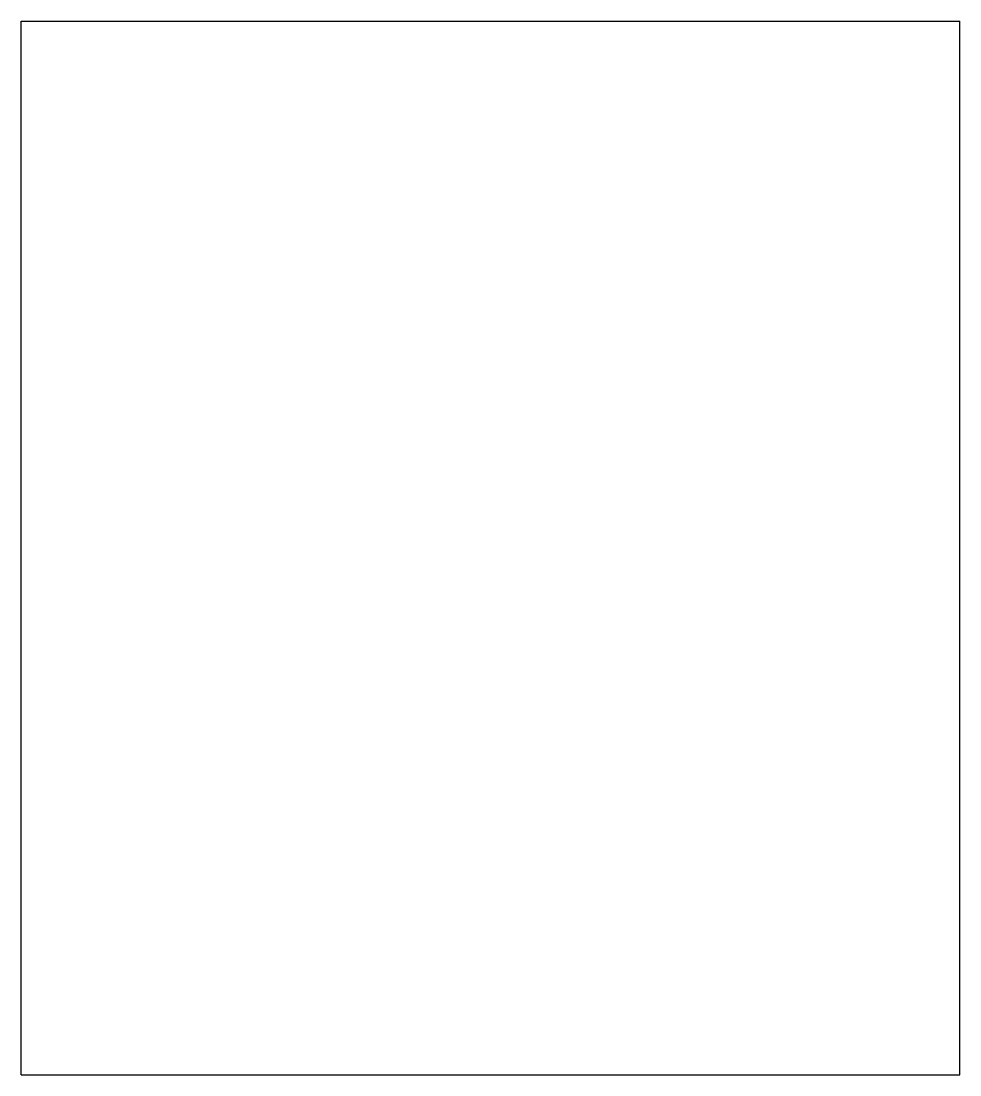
# Model space of a CAD drawing. Header units: millimetres. Extents: x -293 to 523, y -290 to 626.
import ezdxf

# ---------------------------------------------------------------- set-up
doc = ezdxf.new("R2010")
doc.units = ezdxf.units.MM
doc.linetypes.add('K5LT_BASIC', pattern=[0])
doc.layers.add('Системный слой', color=7, linetype='Continuous')

msp = doc.modelspace()

# ---------------------------------------------------------------- linework, layer by layer
at = {"layer": 'Системный слой', "color": 150, "linetype": 'K5LT_BASIC', "lineweight": 30}
for p, q in [((-293.45, 626.12), (-275.65, 626.12)), ((-293.45, -289.88), (-293.45, 626.12)), ((-275.65, 626.12), (-273.13, 626.12)), ((-273.13, 626.12), (502.47, 626.12)), ((502.47, 626.12), (504.98, 626.12)), ((504.98, 626.12), (522.78, 626.12)), ((522.78, -289.88), (522.78, 626.12)), ((-293.45, -289.88), (-275.65, -289.88)), ((-275.65, -289.88), (-273.13, -289.88)), ((-273.13, -289.88), (502.47, -289.88)), ((502.47, -289.88), (504.98, -289.88)), ((504.98, -289.88), (522.78, -289.88))]:
    msp.add_line(p, q, dxfattribs=at)

doc.saveas('drawing.dxf')
